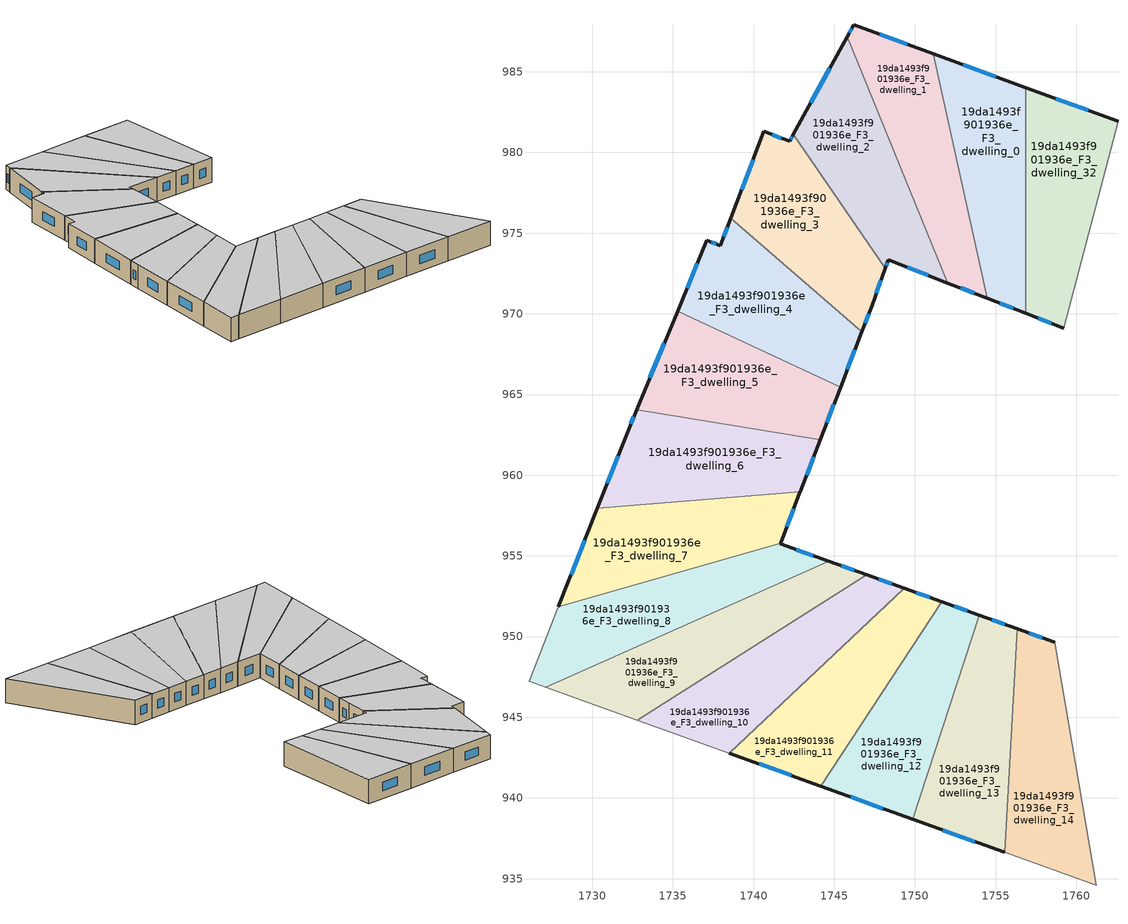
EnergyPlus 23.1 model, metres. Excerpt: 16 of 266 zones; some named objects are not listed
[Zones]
19da1493f901936e_F3_dwelling_0
 floor to 19da1493f901936e_F2_dwelling_0 (EU_floor_Construction): 1756.86,984.02 1756.86,970.04 1754.47,970.96 1751.14,986.12 z9
 wall outside (EU_wall_Construction): 1754.47,970.96 1756.86,970.04 / 1756.86,984.02 1751.14,986.12 z9:12
 wall to 19da1493f901936e_F3_dwelling_1 (EU_wall_Construction): 1751.14,986.12 1754.47,970.96 z9:12
 wall to 19da1493f901936e_F3_dwelling_32 (EU_wall_Construction): 1756.86,970.04 1756.86,984.02 z9:12
 window (EU_Window_Construction): 1755.25,970.66 1756.09,970.34 / 1755,984.7 1753,985.44 z9.98:11.02
 ceiling to 19da1493f901936e_F4_dwelling_0 (EU_floor_Construction): 1756.86,970.04 1756.86,984.02 1751.14,986.12 1754.47,970.96 z12
19da1493f901936e_F3_dwelling_1
 floor to 19da1493f901936e_F2_dwelling_1 (EU_floor_Construction): 1751.14,986.12 1754.47,970.96 1752.03,971.91 1745.79,987.17 1746.2,987.92 z9
 wall outside (EU_wall_Construction): 1752.03,971.91 1754.47,970.96 / 1751.14,986.12 1746.2,987.92 1745.79,987.17 z9:12
 wall to 19da1493f901936e_F3_dwelling_2 (EU_wall_Construction): 1745.79,987.17 1752.03,971.91 z9:12
 window (EU_Window_Construction): 1752.82,971.6 1753.68,971.27 / 1746.07,987.68 1745.92,987.42 / 1749.53,986.71 1747.81,987.34 z9.98:11.02
 ceiling to 19da1493f901936e_F4_dwelling_1 (EU_floor_Construction): 1754.47,970.96 1751.14,986.12 1746.2,987.92 1745.79,987.17 1752.03,971.91 z12
19da1493f901936e_F3_dwelling_10
 floor to 19da1493f901936e_F2_dwelling_10 (EU_floor_Construction): 1749.33,953 1738.49,942.78 1732.8,944.83 1747,953.83 z9
 wall outside (EU_wall_Construction): 1749.33,953 1747,953.83 z9:12
 wall to 19da1493f901936e_F3_dwelling_11 (EU_wall_Construction): 1738.49,942.78 1749.33,953 z9:12
 wall adiabatic (EU_wall_Construction): 1732.8,944.83 1738.49,942.78 z9:12
 wall to 19da1493f901936e_F3_dwelling_9 (EU_wall_Construction): 1747,953.83 1732.8,944.83 z9:12
 window (EU_Window_Construction): 1748.57,953.27 1747.76,953.56 z9.98:11.02
 ceiling to 19da1493f901936e_F4_dwelling_10 (EU_floor_Construction): 1749.33,953 1747,953.83 1732.8,944.83 1738.49,942.78 z12
19da1493f901936e_F3_dwelling_11
 floor to 19da1493f901936e_F2_dwelling_11 (EU_floor_Construction): 1751.67,952.16 1744.18,940.73 1738.49,942.78 1749.33,953 z9
 wall outside (EU_wall_Construction): 1751.67,952.16 1749.33,953 / 1738.49,942.78 1744.18,940.73 z9:12
 wall to 19da1493f901936e_F3_dwelling_12 (EU_wall_Construction): 1744.18,940.73 1751.67,952.16 z9:12
 window (EU_Window_Construction): 1750.91,952.43 1750.09,952.72 / 1740.34,942.11 1742.33,941.39 z9.98:11.02
 ceiling to 19da1493f901936e_F4_dwelling_11 (EU_floor_Construction): 1744.18,940.73 1751.67,952.16 1749.33,953 1738.49,942.78 z12
19da1493f901936e_F3_dwelling_12
 floor to 19da1493f901936e_F2_dwelling_12 (EU_floor_Construction): 1754,951.32 1749.86,938.68 1744.18,940.73 1751.67,952.16 z9
 wall outside (EU_wall_Construction): 1754,951.32 1751.67,952.16 / 1744.18,940.73 1749.86,938.68 z9:12
 wall to 19da1493f901936e_F3_dwelling_13 (EU_wall_Construction): 1749.86,938.68 1754,951.32 z9:12
 window (EU_Window_Construction): 1753.24,951.59 1752.42,951.89 / 1746.03,940.06 1748.01,939.34 z9.98:11.02
 ceiling to 19da1493f901936e_F4_dwelling_12 (EU_floor_Construction): 1749.86,938.68 1754,951.32 1751.67,952.16 1744.18,940.73 z12
19da1493f901936e_F3_dwelling_13
 floor to 19da1493f901936e_F2_dwelling_13 (EU_floor_Construction): 1756.33,950.49 1755.55,936.63 1749.86,938.68 1754,951.32 z9
 wall outside (EU_wall_Construction): 1756.33,950.49 1754,951.32 / 1749.86,938.68 1755.55,936.63 z9:12
 wall to 19da1493f901936e_F3_dwelling_14 (EU_wall_Construction): 1755.55,936.63 1756.33,950.49 z9:12
 window (EU_Window_Construction): 1755.57,950.76 1754.76,951.05 / 1751.71,938.01 1753.7,937.29 z9.98:11.02
 ceiling to 19da1493f901936e_F4_dwelling_13 (EU_floor_Construction): 1755.55,936.63 1756.33,950.49 1754,951.32 1749.86,938.68 z12
19da1493f901936e_F3_dwelling_14
 floor to 19da1493f901936e_F2_dwelling_14 (EU_floor_Construction): 1758.65,949.65 1761.23,934.58 1755.55,936.63 1756.33,950.49 z9
 wall outside (EU_wall_Construction): 1758.65,949.65 1756.33,950.49 z9:12
 wall to 19da1493f901936e_F3_dwelling_15 (EU_wall_Construction): 1761.23,934.58 1758.65,949.65 z9:12
 wall adiabatic (EU_wall_Construction): 1755.55,936.63 1761.23,934.58 z9:12
 window (EU_Window_Construction): 1757.9,949.93 1757.08,950.22 z9.98:11.02
 ceiling to 19da1493f901936e_F4_dwelling_14 (EU_floor_Construction): 1761.23,934.58 1758.65,949.65 1756.33,950.49 1755.55,936.63 z12
19da1493f901936e_F3_dwelling_2
 floor to 19da1493f901936e_F2_dwelling_2 (EU_floor_Construction): 1745.79,987.17 1752.03,971.91 1748.33,973.34 1748.15,972.82 1742.47,981.12 z9
 wall outside (EU_wall_Construction): 1748.15,972.82 1748.33,973.34 1752.03,971.91 / 1745.79,987.17 1742.47,981.12 z9:12
 wall to 19da1493f901936e_F3_dwelling_3 (EU_wall_Construction): 1742.47,981.12 1748.15,972.82 z9:12
 window (EU_Window_Construction): 1749.53,972.88 1750.83,972.38 / 1748.21,972.99 1748.27,973.18 / 1744.71,985.21 1743.55,983.09 z9.98:11.02
 ceiling to 19da1493f901936e_F4_dwelling_2 (EU_floor_Construction): 1752.03,971.91 1745.79,987.17 1742.47,981.12 1748.15,972.82 1748.33,973.34 z12
19da1493f901936e_F3_dwelling_3
 floor to 19da1493f901936e_F2_dwelling_3 (EU_floor_Construction): 1742.47,981.12 1748.15,972.82 1747.35,970.54 1746.71,968.89 1738.59,975.93 1740.63,981.3 1742.23,980.7 z9
 wall outside (EU_wall_Construction): 1742.47,981.12 1742.23,980.7 1740.63,981.3 1738.59,975.93 / 1746.71,968.89 1747.35,970.54 1748.15,972.82 z9:12
 wall to 19da1493f901936e_F3_dwelling_4 (EU_wall_Construction): 1738.59,975.93 1746.71,968.89 z9:12
 window (EU_Window_Construction): 1742.39,980.98 1742.31,980.83 / 1747.61,971.29 1747.89,972.08 / 1746.92,969.43 1747.14,970.01 / 1739.97,979.56 1739.25,977.68 / 1741.71,980.89 1741.15,981.11 z9.98:11.02
 ceiling to 19da1493f901936e_F4_dwelling_3 (EU_floor_Construction): 1746.71,968.89 1747.35,970.54 1748.15,972.82 1742.47,981.12 1742.23,980.7 1740.63,981.3 1738.59,975.93 z12
19da1493f901936e_F3_dwelling_32
 floor to 19da1493f901936e_F2_dwelling_32 (EU_floor_Construction): 1762.58,981.93 1759.23,969.12 1756.86,970.04 1756.86,984.02 z9
 wall outside (EU_wall_Construction): 1756.86,970.04 1759.23,969.12 / 1762.58,981.93 1756.86,984.02 z9:12
 wall to 19da1493f901936e_F3_dwelling_31 (EU_wall_Construction): 1759.23,969.12 1762.58,981.93 z9:12
 window (EU_Window_Construction): 1757.63,969.74 1758.46,969.42 / 1760.72,982.61 1758.72,983.34 z9.98:11.02
 ceiling to 19da1493f901936e_F4_dwelling_32 (EU_floor_Construction): 1759.23,969.12 1762.58,981.93 1756.86,984.02 1756.86,970.04 z12
19da1493f901936e_F3_dwelling_4
 floor to 19da1493f901936e_F2_dwelling_4 (EU_floor_Construction): 1746.71,968.89 1745.39,965.46 1735.29,970.17 1737.11,974.55 1737.94,974.22 1738.59,975.93 z9
 wall outside (EU_wall_Construction): 1738.59,975.93 1737.94,974.22 1737.11,974.55 1735.29,970.17 / 1745.39,965.46 1746.71,968.89 z9:12
 wall to 19da1493f901936e_F3_dwelling_5 (EU_wall_Construction): 1735.29,970.17 1745.39,965.46 z9:12
 window (EU_Window_Construction): 1738.38,975.38 1738.15,974.78 / 1745.82,966.57 1746.28,967.77 / 1736.52,973.13 1735.88,971.6 / 1737.67,974.33 1737.38,974.45 z9.98:11.02
 ceiling to 19da1493f901936e_F4_dwelling_4 (EU_floor_Construction): 1745.39,965.46 1746.71,968.89 1738.59,975.93 1737.94,974.22 1737.11,974.55 1735.29,970.17 z12
19da1493f901936e_F3_dwelling_5
 floor to 19da1493f901936e_F2_dwelling_5 (EU_floor_Construction): 1745.39,965.46 1744.12,962.18 1732.75,964.05 1735.29,970.17 z9
 wall outside (EU_wall_Construction): 1744.12,962.18 1745.39,965.46 / 1735.29,970.17 1732.75,964.05 z9:12
 wall to 19da1493f901936e_F3_dwelling_6 (EU_wall_Construction): 1732.75,964.05 1744.12,962.18 z9:12
 window (EU_Window_Construction): 1744.53,963.25 1744.98,964.39 / 1734.47,968.18 1733.58,966.04 z9.98:11.02
 ceiling to 19da1493f901936e_F4_dwelling_5 (EU_floor_Construction): 1744.12,962.18 1745.39,965.46 1735.29,970.17 1732.75,964.05 z12
19da1493f901936e_F3_dwelling_6
 floor to 19da1493f901936e_F2_dwelling_6 (EU_floor_Construction): 1744.12,962.18 1742.88,958.96 1730.31,957.95 1732.22,962.77 1732.75,964.05 z9
 wall outside (EU_wall_Construction): 1742.88,958.96 1744.12,962.18 / 1732.75,964.05 1732.22,962.77 1730.31,957.95 z9:12
 wall to 19da1493f901936e_F3_dwelling_7 (EU_wall_Construction): 1730.31,957.95 1742.88,958.96 z9:12
 window (EU_Window_Construction): 1743.28,960.01 1743.72,961.14 / 1731.6,961.2 1730.94,959.51 / 1732.58,963.63 1732.4,963.18 z9.98:11.02
 ceiling to 19da1493f901936e_F4_dwelling_6 (EU_floor_Construction): 1742.88,958.96 1744.12,962.18 1732.75,964.05 1732.22,962.77 1730.31,957.95 z12
19da1493f901936e_F3_dwelling_7
 floor to 19da1493f901936e_F2_dwelling_7 (EU_floor_Construction): 1742.88,958.96 1742.87,958.95 1741.67,955.77 1727.9,951.85 1730.31,957.95 z9
 wall outside (EU_wall_Construction): 1741.67,955.77 1742.87,958.95 1742.88,958.96 / 1730.31,957.95 1727.9,951.85 z9:12
 wall to 19da1493f901936e_F3_dwelling_8 (EU_wall_Construction): 1727.9,951.85 1741.67,955.77 z9:12
 window (EU_Window_Construction): 1742.06,956.8 1742.48,957.91 / 1729.53,955.96 1728.69,953.83 z9.98:11.02
 ceiling to 19da1493f901936e_F4_dwelling_7 (EU_floor_Construction): 1741.67,955.77 1742.87,958.95 1742.88,958.96 1730.31,957.95 1727.9,951.85 z12
19da1493f901936e_F3_dwelling_8
 floor to 19da1493f901936e_F2_dwelling_8 (EU_floor_Construction): 1744.66,954.67 1727.11,946.88 1726.08,947.25 1727.9,951.85 1741.67,955.77 1741.66,955.75 z9
 wall outside (EU_wall_Construction): 1744.66,954.67 1741.66,955.75 1741.67,955.77 z9:12
 wall to 19da1493f901936e_F3_dwelling_9 (EU_wall_Construction): 1727.11,946.88 1744.66,954.67 z9:12
 wall adiabatic (EU_wall_Construction): 1727.9,951.85 1726.08,947.25 1727.11,946.88 z9:12
 window (EU_Window_Construction): 1743.68,955.02 1742.64,955.4 z9.98:11.02
 ceiling to 19da1493f901936e_F4_dwelling_8 (EU_floor_Construction): 1744.66,954.67 1741.66,955.75 1741.67,955.77 1727.9,951.85 1726.08,947.25 1727.11,946.88 z12
19da1493f901936e_F3_dwelling_9
 floor to 19da1493f901936e_F2_dwelling_9 (EU_floor_Construction): 1747,953.83 1732.8,944.83 1727.11,946.88 1744.66,954.67 z9
 wall outside (EU_wall_Construction): 1747,953.83 1744.66,954.67 z9:12
 wall adiabatic (EU_wall_Construction): 1727.11,946.88 1732.8,944.83 z9:12
 window (EU_Window_Construction): 1746.24,954.11 1745.42,954.4 z9.98:11.02
 ceiling to 19da1493f901936e_F4_dwelling_9 (EU_floor_Construction): 1747,953.83 1744.66,954.67 1727.11,946.88 1732.8,944.83 z12
[Building]
EU S2 Campaign: North Axis=0; Terrain=City; Solar Distribution=FullExterior
[Site:Location]
Bologna: Latitude=44.5; Longitude=11.25; Time Zone=1; Elevation=37
[SizingPeriod:WeatherFileDays]
AnnualSizingPeriod: Begin Month=1; Begin Day of Month=1; End Month=12; End Day of Month=31; Day of Week for Start Day=Monday; Use Weather File Daylight Saving Period=No; Use Weather File Rain and Snow Indicators=No
[MATERIAL]
EU_InternalMass_Material: Roughness=MediumRough; Thickness=0.1; Conductivity=1; Density=1800; Specific Heat=900; Thermal Absorptance=0.9; Solar Absorptance=0.7; Visible Absorptance=0.7
[MATERIAL:NOMASS] Roughness=MediumRough; Thermal Absorptance=0.9; Solar Absorptance=0.7; Visible Absorptance=0.7
Name | Thermal Resistance
EU_wall_NoMass | 0.905828
EU_floor_NoMass | 0.67114
[WINDOWMATERIAL:SIMPLEGLAZINGSYSTEM]
EU_Window_SimpleGlazing: UFactor=4.52486; Solar Heat Gain Coefficient=0.85; Visible Transmittance=0.85
[CONSTRUCTION]
EU_wall_Construction: EU_wall_NoMass
EU_floor_Construction: EU_floor_NoMass
EU_Window_Construction: EU_Window_SimpleGlazing
EU_InternalMass_Construction: EU_InternalMass_Material
[ZONE] Type=1; Multiplier=1; Ceiling Height=autocalculate; Floor Area=autocalculate; Part of Total Floor Area=Yes
Name | Volume
19da1493f901936e_F3_dwelling_0; 19da1493f901936e_F3_dwelling_1 | 169.952
19da1493f901936e_F3_dwelling_10 | 169.943
19da1493f901936e_F3_dwelling_11 | 169.901
19da1493f901936e_F3_dwelling_12; 19da1493f901936e_F3_dwelling_8 | 169.959
19da1493f901936e_F3_dwelling_13 | 169.975
19da1493f901936e_F3_dwelling_14 | 169.917
19da1493f901936e_F3_dwelling_2 | 169.941
19da1493f901936e_F3_dwelling_3; 19da1493f901936e_F3_dwelling_4 | 169.938
19da1493f901936e_F3_dwelling_32 | 169.916
19da1493f901936e_F3_dwelling_5 | 169.942
19da1493f901936e_F3_dwelling_6 | 169.933
19da1493f901936e_F3_dwelling_7 | 169.948
19da1493f901936e_F3_dwelling_9 | 169.95
[INTERNALMASS] Construction=EU_InternalMass_Construction
Name | Zone or ZoneList | Surface Area
19da1493f901936e_F3_dwelling_0_EU_InternalMass | 19da1493f901936e_F3_dwelling_0 | 56.6504
19da1493f901936e_F3_dwelling_1_EU_InternalMass | 19da1493f901936e_F3_dwelling_1 | 56.6506
19da1493f901936e_F3_dwelling_2_EU_InternalMass | 19da1493f901936e_F3_dwelling_2 | 56.6469
19da1493f901936e_F3_dwelling_3_EU_InternalMass | 19da1493f901936e_F3_dwelling_3 | 56.6463
19da1493f901936e_F3_dwelling_4_EU_InternalMass | 19da1493f901936e_F3_dwelling_4 | 56.6461
19da1493f901936e_F3_dwelling_5_EU_InternalMass | 19da1493f901936e_F3_dwelling_5 | 56.6471
19da1493f901936e_F3_dwelling_6_EU_InternalMass | 19da1493f901936e_F3_dwelling_6 | 56.6444
19da1493f901936e_F3_dwelling_7_EU_InternalMass | 19da1493f901936e_F3_dwelling_7 | 56.6492
19da1493f901936e_F3_dwelling_8_EU_InternalMass | 19da1493f901936e_F3_dwelling_8 | 56.6529
19da1493f901936e_F3_dwelling_9_EU_InternalMass | 19da1493f901936e_F3_dwelling_9 | 56.6497
19da1493f901936e_F3_dwelling_10_EU_InternalMass | 19da1493f901936e_F3_dwelling_10 | 56.6475
19da1493f901936e_F3_dwelling_11_EU_InternalMass | 19da1493f901936e_F3_dwelling_11 | 56.6337
19da1493f901936e_F3_dwelling_12_EU_InternalMass | 19da1493f901936e_F3_dwelling_12 | 56.6529
19da1493f901936e_F3_dwelling_13_EU_InternalMass | 19da1493f901936e_F3_dwelling_13 | 56.6588
19da1493f901936e_F3_dwelling_14_EU_InternalMass | 19da1493f901936e_F3_dwelling_14 | 56.639
19da1493f901936e_F3_dwelling_32_EU_InternalMass | 19da1493f901936e_F3_dwelling_32 | 56.6386
[OTHEREQUIPMENT] Fuel Type=Electricity; Design Level Calculation Method=Watts/Area; Power per Zone Floor Area=1; Fraction Latent=0; Fraction Radiant=0; Fraction Lost=0; Carbon Dioxide Generation Rate=0; EndUse Subcategory=EU_Step8_InternalGains
Name | Zone or ZoneList or Space or SpaceList | Schedule
EU_Step8_InternalGain_19da1493f901936e_F3_dwelling_0_f000 | 19da1493f901936e_F3_dwelling_0 | EU_Step8_GainSchedule_19da1493f901936e_F3_dwelling_0_f000
EU_Step8_InternalGain_19da1493f901936e_F3_dwelling_1_f000 | 19da1493f901936e_F3_dwelling_1 | EU_Step8_GainSchedule_19da1493f901936e_F3_dwelling_1_f000
EU_Step8_InternalGain_19da1493f901936e_F3_dwelling_2_f000 | 19da1493f901936e_F3_dwelling_2 | EU_Step8_GainSchedule_19da1493f901936e_F3_dwelling_2_f000
EU_Step8_InternalGain_19da1493f901936e_F3_dwelling_3_f000 | 19da1493f901936e_F3_dwelling_3 | EU_Step8_GainSchedule_19da1493f901936e_F3_dwelling_3_f000
EU_Step8_InternalGain_19da1493f901936e_F3_dwelling_4_f000 | 19da1493f901936e_F3_dwelling_4 | EU_Step8_GainSchedule_19da1493f901936e_F3_dwelling_4_f000
EU_Step8_InternalGain_19da1493f901936e_F3_dwelling_5_f000 | 19da1493f901936e_F3_dwelling_5 | EU_Step8_GainSchedule_19da1493f901936e_F3_dwelling_5_f000
EU_Step8_InternalGain_19da1493f901936e_F3_dwelling_6_f000 | 19da1493f901936e_F3_dwelling_6 | EU_Step8_GainSchedule_19da1493f901936e_F3_dwelling_6_f000
EU_Step8_InternalGain_19da1493f901936e_F3_dwelling_7_f000 | 19da1493f901936e_F3_dwelling_7 | EU_Step8_GainSchedule_19da1493f901936e_F3_dwelling_7_f000
EU_Step8_InternalGain_19da1493f901936e_F3_dwelling_8_f000 | 19da1493f901936e_F3_dwelling_8 | EU_Step8_GainSchedule_19da1493f901936e_F3_dwelling_8_f000
EU_Step8_InternalGain_19da1493f901936e_F3_dwelling_9_f000 | 19da1493f901936e_F3_dwelling_9 | EU_Step8_GainSchedule_19da1493f901936e_F3_dwelling_9_f000
EU_Step8_InternalGain_19da1493f901936e_F3_dwelling_10_f000 | 19da1493f901936e_F3_dwelling_10 | EU_Step8_GainSchedule_19da1493f901936e_F3_dwelling_10_f000
EU_Step8_InternalGain_19da1493f901936e_F3_dwelling_11_f000 | 19da1493f901936e_F3_dwelling_11 | EU_Step8_GainSchedule_19da1493f901936e_F3_dwelling_11_f000
EU_Step8_InternalGain_19da1493f901936e_F3_dwelling_12_f000 | 19da1493f901936e_F3_dwelling_12 | EU_Step8_GainSchedule_19da1493f901936e_F3_dwelling_12_f000
EU_Step8_InternalGain_19da1493f901936e_F3_dwelling_13_f000 | 19da1493f901936e_F3_dwelling_13 | EU_Step8_GainSchedule_19da1493f901936e_F3_dwelling_13_f000
EU_Step8_InternalGain_19da1493f901936e_F3_dwelling_14_f000 | 19da1493f901936e_F3_dwelling_14 | EU_Step8_GainSchedule_19da1493f901936e_F3_dwelling_14_f000
EU_Step8_InternalGain_19da1493f901936e_F3_dwelling_32_f000 | 19da1493f901936e_F3_dwelling_32 | EU_Step8_GainSchedule_19da1493f901936e_F3_dwelling_32_f000
[ZONEVENTILATION:DESIGNFLOWRATE] Schedule=EU_AlwaysOn; Design Flow Rate Calculation Method=AirChanges/Hour; Air Changes per Hour=0.73129; Ventilation Type=Natural; Fan Pressure Rise=0; Fan Total Efficiency=1; Constant Term Coefficient=1; Temperature Term Coefficient=0; Velocity Term Coefficient=0; Velocity Squared Term Coefficient=0; Minimum Indoor Temperature=-100; Maximum Indoor Temperature=100; Delta Temperature=-100; Minimum Outdoor Temperature=-100; Maximum Outdoor Temperature=100; Maximum Wind Speed=40
Name | Zone or ZoneList or Space or SpaceList
EU_ConstantAir_19da1493f901936e_F3_dwelling_0 | 19da1493f901936e_F3_dwelling_0
EU_ConstantAir_19da1493f901936e_F3_dwelling_1 | 19da1493f901936e_F3_dwelling_1
EU_ConstantAir_19da1493f901936e_F3_dwelling_2 | 19da1493f901936e_F3_dwelling_2
EU_ConstantAir_19da1493f901936e_F3_dwelling_3 | 19da1493f901936e_F3_dwelling_3
EU_ConstantAir_19da1493f901936e_F3_dwelling_4 | 19da1493f901936e_F3_dwelling_4
EU_ConstantAir_19da1493f901936e_F3_dwelling_5 | 19da1493f901936e_F3_dwelling_5
EU_ConstantAir_19da1493f901936e_F3_dwelling_6 | 19da1493f901936e_F3_dwelling_6
EU_ConstantAir_19da1493f901936e_F3_dwelling_7 | 19da1493f901936e_F3_dwelling_7
EU_ConstantAir_19da1493f901936e_F3_dwelling_8 | 19da1493f901936e_F3_dwelling_8
EU_ConstantAir_19da1493f901936e_F3_dwelling_9 | 19da1493f901936e_F3_dwelling_9
EU_ConstantAir_19da1493f901936e_F3_dwelling_10 | 19da1493f901936e_F3_dwelling_10
EU_ConstantAir_19da1493f901936e_F3_dwelling_11 | 19da1493f901936e_F3_dwelling_11
EU_ConstantAir_19da1493f901936e_F3_dwelling_12 | 19da1493f901936e_F3_dwelling_12
EU_ConstantAir_19da1493f901936e_F3_dwelling_13 | 19da1493f901936e_F3_dwelling_13
EU_ConstantAir_19da1493f901936e_F3_dwelling_14 | 19da1493f901936e_F3_dwelling_14
EU_ConstantAir_19da1493f901936e_F3_dwelling_32 | 19da1493f901936e_F3_dwelling_32
[HVACTEMPLATE:ZONE:IDEALLOADSAIRSYSTEM] System Availability Schedule=EU_AlwaysOn; Maximum Heating Supply Air Temperature=50; Minimum Cooling Supply Air Temperature=13; Maximum Heating Supply Air Humidity Ratio=0.0156; Minimum Cooling Supply Air Humidity Ratio=0.0077; Heating Limit=NoLimit; Cooling Limit=NoLimit; Heating Availability Schedule=EU_AlwaysOn; Cooling Availability Schedule=EU_CoolingOff; Dehumidification Control Type=ConstantSensibleHeatRatio; Cooling Sensible Heat Ratio=0.7; Dehumidification Setpoint=60; Humidification Control Type=None; Humidification Setpoint=30; Outdoor Air Method=None; Outdoor Air Flow Rate per Person=0.00944; Outdoor Air Flow Rate per Zone Floor Area=0; Outdoor Air Flow Rate per Zone=0; Demand Controlled Ventilation Type=None; Outdoor Air Economizer Type=NoEconomizer; Heat Recovery Type=None; Sensible Heat Recovery Effectiveness=0.7; Latent Heat Recovery Effectiveness=0.65
Name | Template Thermostat
19da1493f901936e_F3_dwelling_0 | EU_HeatOnly_19da1493f901936e_F3_dwelling_0
19da1493f901936e_F3_dwelling_1 | EU_HeatOnly_19da1493f901936e_F3_dwelling_1
19da1493f901936e_F3_dwelling_2 | EU_HeatOnly_19da1493f901936e_F3_dwelling_2
19da1493f901936e_F3_dwelling_3 | EU_HeatOnly_19da1493f901936e_F3_dwelling_3
19da1493f901936e_F3_dwelling_4 | EU_HeatOnly_19da1493f901936e_F3_dwelling_4
19da1493f901936e_F3_dwelling_5 | EU_HeatOnly_19da1493f901936e_F3_dwelling_5
19da1493f901936e_F3_dwelling_6 | EU_HeatOnly_19da1493f901936e_F3_dwelling_6
19da1493f901936e_F3_dwelling_7 | EU_HeatOnly_19da1493f901936e_F3_dwelling_7
19da1493f901936e_F3_dwelling_8 | EU_HeatOnly_19da1493f901936e_F3_dwelling_8
19da1493f901936e_F3_dwelling_9 | EU_HeatOnly_19da1493f901936e_F3_dwelling_9
19da1493f901936e_F3_dwelling_10 | EU_HeatOnly_19da1493f901936e_F3_dwelling_10
19da1493f901936e_F3_dwelling_11 | EU_HeatOnly_19da1493f901936e_F3_dwelling_11
19da1493f901936e_F3_dwelling_12 | EU_HeatOnly_19da1493f901936e_F3_dwelling_12
19da1493f901936e_F3_dwelling_13 | EU_HeatOnly_19da1493f901936e_F3_dwelling_13
19da1493f901936e_F3_dwelling_14 | EU_HeatOnly_19da1493f901936e_F3_dwelling_14
19da1493f901936e_F3_dwelling_32 | EU_HeatOnly_19da1493f901936e_F3_dwelling_32
[SIZING:ZONE] Zone Cooling Design Supply Air Temperature Input Method=SupplyAirTemperature; Zone Cooling Design Supply Air Temperature=13; Zone Heating Design Supply Air Temperature Input Method=SupplyAirTemperature; Zone Heating Design Supply Air Temperature=50; Zone Cooling Design Supply Air Humidity Ratio=0.008; Zone Heating Design Supply Air Humidity Ratio=0.008; Cooling Design Air Flow Method=DesignDay; Cooling Design Air Flow Rate=0; Cooling Minimum Air Flow per Zone Floor Area=0.000762; Cooling Minimum Air Flow=0; Cooling Minimum Air Flow Fraction=0.2; Heating Design Air Flow Method=DesignDay; Heating Design Air Flow Rate=0; Heating Maximum Air Flow per Zone Floor Area=0.002032; Heating Maximum Air Flow=0.141576; Heating Maximum Air Flow Fraction=0.3; Account for Dedicated Outdoor Air System=No; Dedicated Outdoor Air System Control Strategy=NeutralSupplyAir; Dedicated Outdoor Air Low Setpoint Temperature for Design=autosize; Dedicated Outdoor Air High Setpoint Temperature for Design=autosize; Zone Load Sizing Method=Sensible Load Only No Latent Load; Zone Latent Cooling Design Supply Air Humidity Ratio Input Method=HumidityRatioDifference; Zone Cooling Design Supply Air Humidity Ratio Difference=0.005; Zone Latent Heating Design Supply Air Humidity Ratio Input Method=HumidityRatioDifference; Zone Humidification Design Supply Air Humidity Ratio Difference=0.005
19da1493f901936e_F3_dwelling_0; 19da1493f901936e_F3_dwelling_1; 19da1493f901936e_F3_dwelling_2; 19da1493f901936e_F3_dwelling_3; 19da1493f901936e_F3_dwelling_4; 19da1493f901936e_F3_dwelling_5; 19da1493f901936e_F3_dwelling_6; 19da1493f901936e_F3_dwelling_7; 19da1493f901936e_F3_dwelling_8; 19da1493f901936e_F3_dwelling_9; 19da1493f901936e_F3_dwelling_10; 19da1493f901936e_F3_dwelling_11; 19da1493f901936e_F3_dwelling_12; 19da1493f901936e_F3_dwelling_13; 19da1493f901936e_F3_dwelling_14; 19da1493f901936e_F3_dwelling_32
[SCHEDULE:CONSTANT]
Name | Hourly Value
EU_AlwaysOn | 1
EU_CoolingOff | 0
[SCHEDULE:FILE] Column Number=1; Rows to Skip at Top=0; Number of Hours of Data=8760; Column Separator=Comma; Interpolate to Timestep=No; Minutes per Item=60; Adjust Schedule for Daylight Savings=Yes
Name | File
EU_Step8_GainSchedule_19da1493f901936e_F3_dwelling_0_f000 | ../../schedules/19da1493f901936e/19da1493f901936e_F3_dwelling_0_f000_gain.csv
EU_Step8_GainSchedule_19da1493f901936e_F3_dwelling_1_f000 | ../../schedules/19da1493f901936e/19da1493f901936e_F3_dwelling_1_f000_gain.csv
EU_Step8_GainSchedule_19da1493f901936e_F3_dwelling_2_f000 | ../../schedules/19da1493f901936e/19da1493f901936e_F3_dwelling_2_f000_gain.csv
EU_Step8_GainSchedule_19da1493f901936e_F3_dwelling_3_f000 | ../../schedules/19da1493f901936e/19da1493f901936e_F3_dwelling_3_f000_gain.csv
EU_Step8_GainSchedule_19da1493f901936e_F3_dwelling_4_f000 | ../../schedules/19da1493f901936e/19da1493f901936e_F3_dwelling_4_f000_gain.csv
EU_Step8_GainSchedule_19da1493f901936e_F3_dwelling_5_f000 | ../../schedules/19da1493f901936e/19da1493f901936e_F3_dwelling_5_f000_gain.csv
EU_Step8_GainSchedule_19da1493f901936e_F3_dwelling_6_f000 | ../../schedules/19da1493f901936e/19da1493f901936e_F3_dwelling_6_f000_gain.csv
EU_Step8_GainSchedule_19da1493f901936e_F3_dwelling_7_f000 | ../../schedules/19da1493f901936e/19da1493f901936e_F3_dwelling_7_f000_gain.csv
EU_Step8_GainSchedule_19da1493f901936e_F3_dwelling_8_f000 | ../../schedules/19da1493f901936e/19da1493f901936e_F3_dwelling_8_f000_gain.csv
EU_Step8_GainSchedule_19da1493f901936e_F3_dwelling_9_f000 | ../../schedules/19da1493f901936e/19da1493f901936e_F3_dwelling_9_f000_gain.csv
EU_Step8_GainSchedule_19da1493f901936e_F3_dwelling_10_f000 | ../../schedules/19da1493f901936e/19da1493f901936e_F3_dwelling_10_f000_gain.csv
EU_Step8_GainSchedule_19da1493f901936e_F3_dwelling_11_f000 | ../../schedules/19da1493f901936e/19da1493f901936e_F3_dwelling_11_f000_gain.csv
EU_Step8_GainSchedule_19da1493f901936e_F3_dwelling_12_f000 | ../../schedules/19da1493f901936e/19da1493f901936e_F3_dwelling_12_f000_gain.csv
EU_Step8_GainSchedule_19da1493f901936e_F3_dwelling_13_f000 | ../../schedules/19da1493f901936e/19da1493f901936e_F3_dwelling_13_f000_gain.csv
EU_Step8_GainSchedule_19da1493f901936e_F3_dwelling_14_f000 | ../../schedules/19da1493f901936e/19da1493f901936e_F3_dwelling_14_f000_gain.csv
EU_Step8_GainSchedule_19da1493f901936e_F3_dwelling_32_f000 | ../../schedules/19da1493f901936e/19da1493f901936e_F3_dwelling_32_f000_gain.csv
